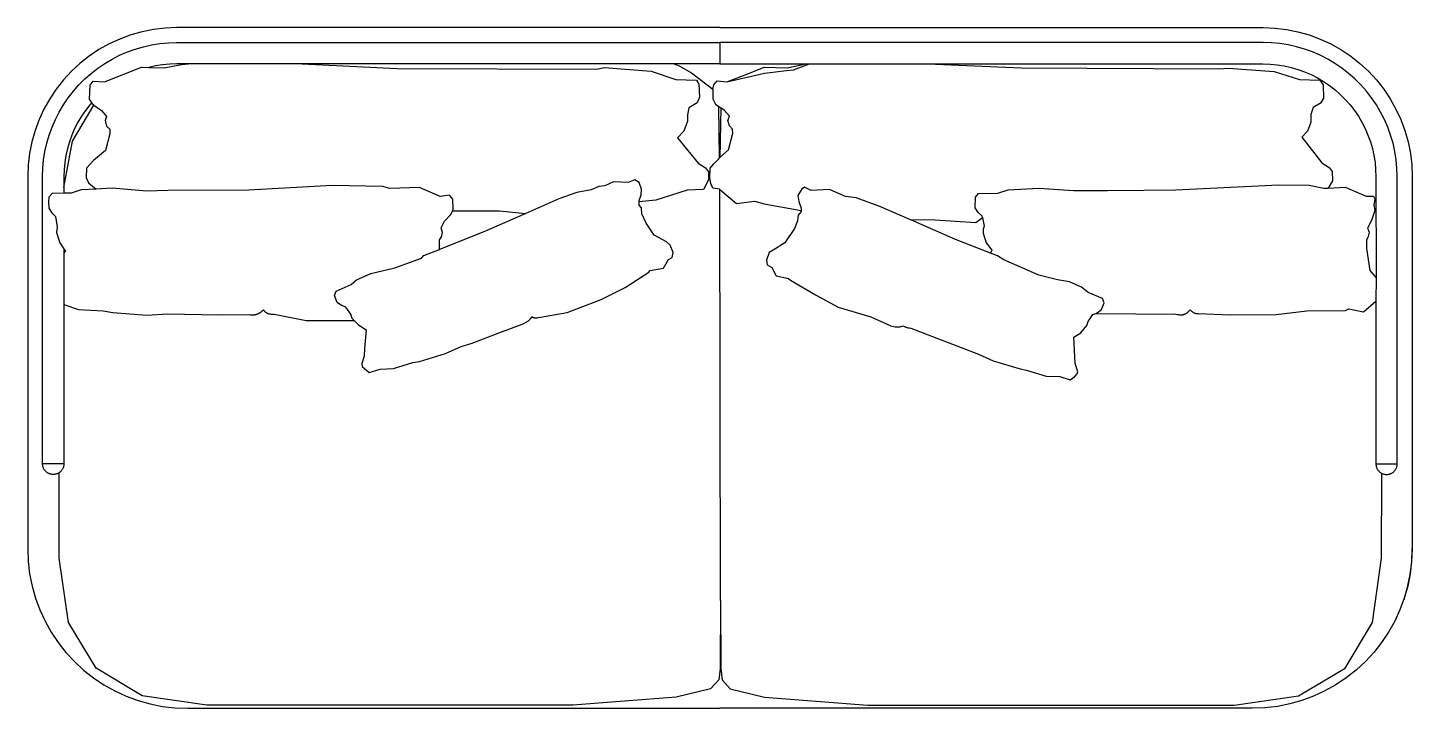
# Model space of a CAD drawing. Header units: inches. Extents: x 0 to 7318, y 0 to 812.
# Drawn here: x 0 to 1625, y 13 to 812 of the extents above; entities that cross this region are included whole.
import ezdxf

# ---------------------------------------------------------------- set-up
doc = ezdxf.new("R2010")
doc.units = ezdxf.units.IN
doc.header["$MEASUREMENT"] = 0

# ---------------------------------------------------------------- blocks, each defined once
blk = doc.blocks.new('SC2_TOP')
at = {"color": 7}
for points in [[(108, 799.1, 0), (95.6, 793.4, 0)], [(120.9, 803.9, 0), (108, 799.1, 0)], [(134.2, 807.6, 0), (120.9, 803.9, 0)], [(147.6, 810.3, 0), (134.2, 807.6, 0)], [(161.3, 811.9, 0), (147.6, 810.3, 0)], [(175, 812.5, 0), (161.3, 811.9, 0)], [(812.5, 812.5, 0), (175, 812.5, 0)], [(812.5, 812.5, 0), (1450, 812.5, 0)], [(1450, 812.5, 0), (1463.7, 811.9, 0)], [(1463.7, 811.9, 0), (1477.4, 810.3, 0)], [(1477.4, 810.3, 0), (1490.9, 807.6, 0)], [(1490.9, 807.6, 0), (1504.1, 803.9, 0)], [(1504.1, 803.9, 0), (1517, 799.1, 0)], [(1517, 799.1, 0), (1529.5, 793.4, 0)], [(83.6, 786.7, 0), (72.1, 779, 0)], [(95.6, 793.4, 0), (83.6, 786.7, 0)], [(107.9, 780, 0), (117, 783.9, 0)], [(117, 783.9, 0), (126.3, 787.3, 0)], [(126.3, 787.3, 0), (135.8, 790, 0)], [(135.8, 790, 0), (145.5, 792.2, 0)], [(145.5, 792.2, 0), (155.3, 793.7, 0)], [(155.3, 793.7, 0), (165.1, 794.7, 0)], [(165.1, 794.7, 0), (174.8, 795, 0)], [(174.8, 795, 0), (812.5, 795, 0)], [(812.5, 795, 0), (812.5, 770, 0)], [(1450.2, 795, 0), (812.5, 795, 0)], [(812.5, 795, 0), (812.5, 770, 0)], [(1459.9, 794.7, 0), (1450.2, 795, 0)], [(1469.7, 793.7, 0), (1459.9, 794.7, 0)], [(1479.5, 792.2, 0), (1469.7, 793.7, 0)], [(1489.2, 790, 0), (1479.5, 792.2, 0)], [(1498.7, 787.3, 0), (1489.2, 790, 0)], [(1508, 783.9, 0), (1498.7, 787.3, 0)], [(1517.1, 780, 0), (1508, 783.9, 0)], [(1529.5, 793.4, 0), (1541.4, 786.7, 0)], [(1541.4, 786.7, 0), (1552.9, 779, 0)], [(61.4, 770.5, 0), (51.3, 761.2, 0)], [(72.1, 779, 0), (61.4, 770.5, 0)], [(74.6, 758.8, 0), (82.4, 764.9, 0)], [(82.4, 764.9, 0), (90.6, 770.5, 0)], [(90, 749, 0), (133.4, 766, 0), (142.2, 765.8, 0), (160, 765.3, 0), (180.6, 769.2, 0), (188.3, 770, 0)], [(90.6, 770.5, 0), (99.1, 775.5, 0)], [(99.1, 775.5, 0), (107.9, 780, 0)], [(150.2, 767.6, 0), (142.2, 765.8, 0)], [(158.4, 768.9, 0), (150.2, 767.6, 0)], [(166.7, 769.7, 0), (158.4, 768.9, 0)], [(175.2, 770, 0), (166.7, 769.7, 0)], [(812.5, 770, 0), (758.3, 769.9, 0), (322.3, 769.9, 0), (188.3, 770, 0), (175.2, 770, 0)], [(322.3, 769.9, 0), (433.8, 764.5, 0), (668.2, 763.6, 0), (676.6, 765.5, 0), (731.7, 761.2, 0), (760.9, 751.6, 0), (785.1, 750.7, 0), (787.9, 745.9, 0), (788.6, 730.9, 0), (785.8, 724.3, 0), (775.9, 718.4, 0), (774.3, 710.2, 0), (774.5, 702.7, 0), (770, 690.7, 0), (762.7, 682.9, 0), (787, 653.2, 0), (795.4, 647.8, 0), (799.2, 642.9, 0), (799.1, 633.5, 0), (793.4, 622.5, 0), (774, 621.6, 0), (737.1, 609.7, 0), (717.6, 607.8, 0)], [(758.3, 769.9, 0), (764.6, 767.8, 0), (779.2, 759.5, 0), (804.3, 740.3, 0), (805.5, 745.4, 0), (809.3, 750.1, 0), (820.8, 749, 0), (845.3, 758.3, 0), (864.3, 766, 0), (891.5, 765.3, 0), (913.4, 769.9, 0)], [(812.5, 770, 0), (913.4, 769.9, 0), (917.8, 769.9, 0), (1056.4, 770, 0), (1449.8, 770, 0)], [(820.8, 749, 0), (864.7, 759, 0), (890.8, 762, 0), (899, 762.9, 0), (917.8, 769.9, 0)], [(1056.4, 770, 0), (1166.1, 765.1, 0), (1398.8, 763.9, 0), (1408.9, 764.9, 0), (1463.1, 760.9, 0), (1492.9, 751.5, 0), (1516.8, 750.8, 0), (1520.5, 745.4, 0), (1520.8, 729.6, 0), (1517.6, 723.7, 0), (1508.7, 718.8, 0), (1506, 710.4, 0), (1506.2, 701.5, 0), (1502.3, 691, 0), (1495.4, 683.8, 0), (1519.1, 653.8, 0), (1527.7, 648.3, 0), (1531.1, 643.4, 0), (1531.6, 632.6, 0), (1529.2, 628.4, 0), (1526.4, 623.7, 0), (1546.4, 624.9, 0), (1571, 614.6, 0), (1579.6, 614.3, 0), (1581.4, 611.4, 0), (1580.1, 604, 0), (1581.4, 597.8, 0), (1577.2, 585.8, 0), (1572.5, 576.9, 0), (1574.7, 572, 0), (1573.2, 566.1, 0), (1571.3, 563.1, 0), (1571.3, 552.8, 0), (1575.2, 527.1, 0), (1582.8, 518.7, 0)], [(1449.8, 770, 0), (1458.3, 769.7, 0)], [(1458.3, 769.7, 0), (1466.6, 768.9, 0)], [(1466.6, 768.9, 0), (1474.8, 767.6, 0)], [(1474.8, 767.6, 0), (1483, 765.8, 0)], [(1483, 765.8, 0), (1490.9, 763.5, 0)], [(1525.9, 775.5, 0), (1517.1, 780, 0)], [(1534.4, 770.5, 0), (1525.9, 775.5, 0)], [(1542.6, 764.9, 0), (1534.4, 770.5, 0)], [(1550.4, 758.8, 0), (1542.6, 764.9, 0)], [(1552.9, 779, 0), (1563.7, 770.5, 0)], [(1563.7, 770.5, 0), (1573.7, 761.2, 0)], [(41.9, 751.1, 0), (33.4, 740.3, 0)], [(51.3, 761.2, 0), (41.9, 751.1, 0)], [(42.4, 624.8, 0), (52.5, 679.1, 0), (77.7, 721.5, 0), (76.2, 722.6, 0), (75.1, 724.4, 0), (72.7, 728.5, 0), (73.4, 745.1, 0), (77, 749.6, 0), (90, 748.9, 0)], [(60.2, 745.3, 0), (67.2, 752.3, 0)], [(67.2, 752.3, 0), (74.6, 758.8, 0)], [(1490.9, 763.5, 0), (1498.8, 760.7, 0)], [(1498.8, 760.7, 0), (1506.4, 757.4, 0)], [(1506.4, 757.4, 0), (1513.8, 753.6, 0)], [(1513.8, 753.6, 0), (1521, 749.3, 0)], [(1521, 749.3, 0), (1527.9, 744.7, 0)], [(1557.8, 752.3, 0), (1550.4, 758.8, 0)], [(1564.8, 745.3, 0), (1557.8, 752.3, 0)], [(1573.7, 761.2, 0), (1583.1, 751.1, 0)], [(1583.1, 751.1, 0), (1591.6, 740.3, 0)], [(33.4, 740.3, 0), (25.8, 728.9, 0)], [(47.6, 730, 0), (53.6, 737.9, 0)], [(53.6, 737.9, 0), (60.2, 745.3, 0)], [(804.3, 740.3, 0), (804.1, 728.7, 0), (807.3, 722.7, 0), (811.1, 719.8, 0)], [(1527.9, 744.7, 0), (1534.5, 739.6, 0)], [(1534.5, 739.6, 0), (1540.7, 734.1, 0)], [(1540.7, 734.1, 0), (1546.6, 728.2, 0)], [(1571.4, 737.9, 0), (1564.8, 745.3, 0)], [(1577.4, 730, 0), (1571.4, 737.9, 0)], [(1591.6, 740.3, 0), (1599.2, 728.9, 0)], [(19.1, 716.9, 0), (13.3, 704.4, 0)], [(25.8, 728.9, 0), (19.1, 716.9, 0)], [(77.7, 721.5, 0), (86.6, 715.3, 0), (92.7, 708.2, 0), (91, 703.3, 0), (92.4, 696.8, 0), (96.3, 693.3, 0), (96.4, 687.9, 0), (91.2, 668.3, 0), (77.3, 656.2, 0), (69.1, 647.2, 0), (68.5, 636.3, 0), (71.2, 630, 0), (80.2, 622.6, 0), (62.7, 621.9, 0), (50.9, 618.2, 0), (42.5, 617.9, 0), (28.6, 617.5, 0), (24.7, 613.3, 0), (24.6, 607.8, 0), (24.9, 600.2, 0), (27.9, 595.3, 0), (32.6, 590.4, 0), (34.6, 578.5, 0), (34, 571.9, 0), (37.7, 559.5, 0), (42.5, 552.5, 0)], [(37, 713.3, 0), (42, 721.9, 0)], [(42, 721.9, 0), (47.6, 730, 0)], [(67.8, 715.3, 0), (63.1, 708.5, 0)], [(72.9, 721.9, 0), (67.8, 715.3, 0)], [(75.1, 724.4, 0), (72.9, 721.9, 0)], [(813.1, 139.3, 0), (812.6, 622.2, 0), (812.1, 622.8, 0), (804.1, 623.7, 0), (801.8, 629.3, 0), (800.6, 636.1, 0), (801.1, 647.2, 0), (805.4, 652.3, 0), (811, 658, 0), (812.1, 659.5, 0), (811.1, 719.8, 0), (813.4, 718.4, 0), (812.6, 660, 0), (812.1, 659.5, 0)], [(812.6, 660, 0), (822.5, 668.8, 0), (827.5, 688.7, 0), (827.4, 693.2, 0), (823.6, 697, 0), (821.9, 703.3, 0), (823.8, 708.4, 0), (817.5, 715.5, 0), (813.4, 718.4, 0)], [(1546.6, 728.2, 0), (1552.1, 721.9, 0)], [(1552.1, 721.9, 0), (1557.2, 715.3, 0)], [(1557.2, 715.3, 0), (1561.9, 708.5, 0)], [(1583, 721.9, 0), (1577.4, 730, 0)], [(1588, 713.3, 0), (1583, 721.9, 0)], [(1599.2, 728.9, 0), (1605.9, 716.9, 0)], [(1605.9, 716.9, 0), (1611.7, 704.4, 0)], [(13.3, 704.4, 0), (8.6, 691.5, 0)], [(28.6, 695.5, 0), (32.5, 704.5, 0)], [(32.5, 704.5, 0), (37, 713.3, 0)], [(58.9, 701.3, 0), (55.1, 693.9, 0)], [(63.1, 708.5, 0), (58.9, 701.3, 0)], [(1561.9, 708.5, 0), (1566.1, 701.3, 0)], [(1566.1, 701.3, 0), (1569.9, 693.9, 0)], [(1592.5, 704.5, 0), (1588, 713.3, 0)], [(1596.4, 695.5, 0), (1592.5, 704.5, 0)], [(1611.7, 704.4, 0), (1616.4, 691.5, 0)], [(8.6, 691.5, 0), (4.8, 678.3, 0)], [(22.4, 676.6, 0), (25.2, 686.1, 0)], [(25.2, 686.1, 0), (28.6, 695.5, 0)], [(51.8, 686.2, 0), (49, 678.4, 0)], [(55.1, 693.9, 0), (51.8, 686.2, 0)], [(1569.9, 693.9, 0), (1573.2, 686.2, 0)], [(1573.2, 686.2, 0), (1576, 678.4, 0)], [(1599.8, 686.1, 0), (1596.4, 695.5, 0)], [(1602.6, 676.6, 0), (1599.8, 686.1, 0)], [(1616.4, 691.5, 0), (1620.2, 678.3, 0)], [(4.8, 678.3, 0), (2.2, 664.8, 0)], [(18.7, 657.2, 0), (20.3, 667, 0)], [(20.3, 667, 0), (22.4, 676.6, 0)], [(46.7, 670.4, 0), (44.9, 662.3, 0)], [(49, 678.4, 0), (46.7, 670.4, 0)], [(1576, 678.4, 0), (1578.3, 670.4, 0)], [(1578.3, 670.4, 0), (1580.2, 662.3, 0)], [(1604.7, 667, 0), (1602.6, 676.6, 0)], [(1606.3, 657.2, 0), (1604.7, 667, 0)], [(1620.2, 678.3, 0), (1622.9, 664.8, 0)], [(0.5, 651.2, 0), (0, 637.5, 0)], [(2.2, 664.8, 0), (0.5, 651.2, 0)], [(17.8, 647.4, 0), (18.7, 657.2, 0)], [(43.6, 654.1, 0), (42.8, 645.8, 0)], [(44.9, 662.3, 0), (43.6, 654.1, 0)], [(1580.2, 662.3, 0), (1581.5, 654.1, 0)], [(1581.5, 654.1, 0), (1582.2, 645.8, 0)], [(1607.2, 647.4, 0), (1606.3, 657.2, 0)], [(1622.9, 664.8, 0), (1624.5, 651.2, 0)], [(1624.5, 651.2, 0), (1625, 637.5, 0)], [(0, 637.5, 0), (0, 200.1, 0)], [(17.5, 637.7, 0), (17.8, 647.4, 0)], [(17.5, 300, 0), (17.5, 637.7, 0)], [(42.8, 645.8, 0), (42.5, 637.3, 0)], [(42.5, 637.3, 0), (42.5, 617.9, 0)], [(1582.2, 645.8, 0), (1582.5, 637.3, 0)], [(1582.5, 637.3, 0), (1582.8, 518.7, 0), (1582.5, 491.2, 0), (1582.5, 300, 0)], [(1607.5, 637.7, 0), (1607.2, 647.4, 0)], [(1607.5, 300, 0), (1607.5, 637.7, 0)], [(1625, 637.5, 0), (1625, 200.1, 0)], [(42.6, 487.3, 0), (59.5, 481.2, 0), (88.7, 479.8, 0), (99.8, 477.9, 0), (139.7, 474.6, 0), (164.5, 476.3, 0), (223.5, 474.9, 0), (260, 475.3, 0), (261.7, 475.1, 0), (262.6, 475, 0), (263.4, 475, 0), (264.3, 474.9, 0), (265.2, 475, 0), (265.7, 475, 0), (266.2, 475.1, 0), (266.7, 475.2, 0), (267.2, 475.3, 0), (267.7, 475.4, 0), (268.2, 475.6, 0), (268.7, 475.7, 0), (269.2, 475.9, 0), (269.8, 476.2, 0), (270.3, 476.4, 0), (271.5, 477.1, 0), (272.7, 477.8, 0), (274, 478.7, 0), (275.3, 479.8, 0), (276.7, 481, 0), (277, 480.6, 0), (277.2, 480.2, 0), (277.5, 479.8, 0), (277.8, 479.4, 0), (278.1, 479.1, 0), (278.4, 478.8, 0), (278.8, 478.5, 0), (279.1, 478.2, 0), (279.5, 478, 0), (279.8, 477.7, 0), (280.2, 477.5, 0), (280.6, 477.3, 0), (281, 477.1, 0), (281.4, 477, 0), (281.8, 476.8, 0), (282.2, 476.7, 0), (283, 476.4, 0), (283.9, 476.2, 0), (284.7, 476.1, 0), (285.6, 476, 0), (289.3, 475.7, 0), (326.8, 468.3, 0), (383.3, 468.3, 0), (388.2, 463.3, 0), (397.4, 457.5, 0), (395.5, 435.3, 0), (394.8, 426.4, 0), (392.2, 417.7, 0), (392.5, 414.2, 0), (400.7, 407.3, 0), (413.9, 411.3, 0), (429.4, 411.8, 0), (452, 418.9, 0), (460, 420.3, 0), (490.3, 429.5, 0), (508.9, 437.7, 0), (521.9, 441.9, 0), (554.3, 454.2, 0), (581.6, 464.5, 0), (584.5, 465.9, 0), (585.9, 466.7, 0), (586.5, 467.2, 0), (587.2, 467.6, 0), (587.9, 468.1, 0), (588.5, 468.7, 0), (589.1, 469.3, 0), (589.7, 469.9, 0), (590.2, 470.6, 0), (590.8, 471.3, 0), (591.3, 472.1, 0), (591.7, 473, 0), (592, 472.8, 0), (592.3, 472.6, 0), (592.6, 472.5, 0), (592.8, 472.3, 0), (593.1, 472.2, 0), (593.4, 472.1, 0), (593.7, 472, 0), (594, 471.9, 0), (594.3, 471.8, 0), (594.6, 471.7, 0), (594.9, 471.7, 0), (595.2, 471.6, 0), (595.9, 471.6, 0), (596.5, 471.6, 0), (597.2, 471.6, 0), (597.9, 471.7, 0), (599.2, 471.8, 0), (602, 472.3, 0), (633.4, 477.9, 0), (673.2, 493.2, 0), (701.2, 507.1, 0), (729.2, 525, 0), (730.8, 527.1, 0), (746.3, 529.7, 0), (752.2, 540.1, 0), (756.4, 542.4, 0), (757.6, 548.3, 0), (754.1, 557, 0), (749.9, 560.8, 0), (735.5, 568.8, 0), (726.1, 582.9, 0), (720.9, 593.9, 0), (720.4, 600.8, 0), (717.6, 604.1, 0), (717.6, 607.8, 0), (717.6, 609.2, 0), (720, 616.1, 0), (720.4, 622.9, 0), (717.6, 630.6, 0), (712.7, 633.7, 0), (704.9, 630.4, 0), (687.5, 631.3, 0), (677.6, 626.6, 0), (670.3, 625.7, 0), (661.2, 621.9, 0), (644.7, 618.9, 0), (623.5, 611.3, 0), (584.7, 594.2, 0), (535.3, 572.5, 0), (483.2, 552, 0), (483.3, 563.1, 0), (485.9, 566.6, 0), (487, 571.6, 0), (485.4, 577.2, 0), (489.4, 585.2, 0), (496.7, 592.8, 0), (498.7, 597.1, 0), (499.5, 598.9, 0), (499, 611.1, 0), (495.3, 615.6, 0), (484.2, 614.2, 0), (460, 624.8, 0), (425.2, 623.6, 0), (416.7, 625.7, 0), (357.2, 626.9, 0), (259.5, 621.5, 0), (164.5, 621, 0), (139.3, 620.3, 0), (99, 623.8, 0), (80.2, 622.6, 0)], [(812.6, 622.2, 0), (832.1, 605.9, 0), (853.1, 608.6, 0), (864.4, 605.4, 0), (907.8, 597.7, 0), (907.7, 596.3, 0), (904.4, 592.2, 0), (903.7, 585.5, 0), (899.9, 576.4, 0), (888.8, 559.8, 0), (874.9, 551.2, 0), (870.4, 548.1, 0), (867.2, 539.3, 0), (868, 533.9, 0), (873.6, 530.5, 0), (878.4, 520.8, 0), (893, 517.8, 0), (895.5, 515.9, 0), (924.8, 498.4, 0), (951.2, 484.2, 0), (989.7, 472.6, 0), (1013.1, 462, 0), (1016.5, 461.3, 0), (1018.3, 461, 0), (1019.1, 460.9, 0), (1020, 460.8, 0), (1020.9, 460.8, 0), (1021.8, 460.8, 0), (1022.8, 460.9, 0), (1023.7, 461, 0), (1024.7, 461.2, 0), (1025.6, 461.5, 0), (1026.6, 461.8, 0), (1027.6, 462.2, 0), (1028.3, 461.8, 0), (1028.9, 461.5, 0), (1029.5, 461.2, 0), (1030.1, 460.9, 0), (1030.7, 460.6, 0), (1031.3, 460.4, 0), (1032.4, 460.1, 0), (1033.5, 459.8, 0), (1034.6, 459.6, 0), (1036.7, 459.3, 0), (1116, 429, 0), (1133.3, 421.1, 0), (1165.1, 411.7, 0), (1172.4, 410, 0), (1195.6, 403, 0), (1211.5, 402.7, 0), (1223.6, 398.5, 0), (1229.1, 402.5, 0), (1231.7, 405.9, 0), (1232.6, 408.1, 0), (1229.6, 417.8, 0), (1227.8, 448.7, 0), (1236, 453.9, 0), (1243, 462.5, 0), (1244.6, 467.3, 0), (1250.4, 475.3, 0), (1253.7, 476.6, 0), (1347.6, 475.8, 0), (1349.7, 475.4, 0), (1350.7, 475.3, 0), (1351.8, 475.1, 0), (1352.8, 475.1, 0), (1353.9, 475, 0), (1354.4, 475.1, 0), (1354.9, 475.1, 0), (1355.4, 475.2, 0), (1355.9, 475.3, 0), (1356.5, 475.4, 0), (1357, 475.5, 0), (1357.5, 475.7, 0), (1358.1, 475.9, 0), (1358.6, 476.1, 0), (1359.1, 476.4, 0), (1359.6, 476.7, 0), (1360.2, 477, 0), (1360.7, 477.4, 0), (1361.2, 477.8, 0), (1361.8, 478.2, 0), (1362.3, 478.7, 0), (1362.8, 479.3, 0), (1363.4, 479.8, 0), (1363.9, 480.5, 0), (1364.5, 481.1, 0), (1365.3, 480.3, 0), (1366.1, 479.5, 0), (1366.8, 478.9, 0), (1367.6, 478.3, 0), (1368.2, 477.9, 0), (1368.6, 477.7, 0), (1368.9, 477.5, 0), (1369.2, 477.3, 0), (1369.5, 477.2, 0), (1369.8, 477.1, 0), (1370.1, 476.9, 0), (1370.4, 476.9, 0), (1370.7, 476.8, 0), (1370.9, 476.7, 0), (1371.2, 476.7, 0), (1371.5, 476.6, 0), (1371.7, 476.6, 0), (1372.3, 476.6, 0), (1372.8, 476.6, 0), (1373.3, 476.6, 0), (1374.2, 476.7, 0), (1411.3, 475, 0), (1465.3, 475.5, 0), (1501.6, 479.9, 0), (1546.9, 480.3, 0), (1550.9, 482, 0), (1568.1, 478.6, 0), (1582.5, 491.2, 0)], [(1253.7, 476.6, 0), (1255.4, 477.3, 0), (1260.4, 481.3, 0), (1263.6, 489.2, 0), (1261.5, 494.4, 0), (1244.6, 501.2, 0), (1236.9, 507.6, 0), (1223, 513.8, 0), (1208.6, 516.2, 0), (1186.7, 521.5, 0), (1145.6, 539.8, 0), (1138.3, 544.4, 0), (1130, 547.6, 0), (1089, 563.5, 0), (1040.1, 585.2, 0), (1035.3, 587, 0), (1000.4, 602.2, 0), (972.4, 612.4, 0), (959.9, 614.2, 0), (941.3, 622.2, 0), (919.6, 621.1, 0), (911.8, 624.9, 0), (908.2, 622.4, 0), (903.8, 615.2, 0), (905.2, 608.3, 0), (907.7, 600.4, 0), (907.8, 597.7, 0)], [(1120.6, 589.3, 0), (1120.2, 590.8, 0), (1115.7, 595.2, 0), (1112.1, 600.7, 0), (1112.5, 613.3, 0), (1116.2, 617.5, 0), (1138.6, 618, 0), (1150.7, 622.1, 0), (1186.7, 623.7, 0), (1227.5, 621.1, 0), (1267.4, 621, 0), (1310, 621.6, 0), (1347.7, 621.8, 0), (1468.4, 627.7, 0), (1504.1, 627.4, 0), (1521.4, 623.7, 0), (1526.4, 623.7, 0)], [(498.7, 597.1, 0), (553.6, 597.1, 0), (584.7, 594.2, 0)], [(1035.3, 587, 0), (1065, 586.7, 0), (1112.9, 583.6, 0), (1120.6, 589.3, 0), (1122.5, 579.2, 0), (1121.4, 575.9, 0), (1121.4, 570.9, 0), (1125.1, 559.7, 0), (1131.8, 550.9, 0), (1130, 547.6, 0)], [(42.5, 552.5, 0), (42.5, 547.4, 0), (42.6, 487.3, 0), (42.5, 300, 0)], [(42.5, 552.5, 0), (44.4, 550.7, 0), (42.5, 547.4, 0)], [(383.3, 468.2, 0), (380.7, 470.7, 0), (379.2, 475.9, 0), (373.4, 483.9, 0), (368.2, 486.2, 0), (363.2, 489.7, 0), (360, 497.9, 0), (361.9, 502.9, 0), (379.7, 510.5, 0), (386, 516.3, 0), (402.8, 523.7, 0), (430.9, 530.3, 0), (462.4, 541.8, 0), (465, 544.9, 0), (483.2, 552, 0)], [(42.5, 300, 0), (17.5, 300, 0)], [(17.5, 299.2, 0), (17.5, 300, 0)], [(17.6, 298.4, 0), (17.5, 299.2, 0)], [(17.7, 297.6, 0), (17.6, 298.4, 0)], [(17.9, 296.9, 0), (17.7, 297.6, 0)], [(18.1, 296.1, 0), (17.9, 296.9, 0)], [(18.4, 295.4, 0), (18.1, 296.1, 0)], [(18.7, 294.6, 0), (18.4, 295.4, 0)], [(19.1, 293.9, 0), (18.7, 294.6, 0)], [(19.5, 293.3, 0), (19.1, 293.9, 0)], [(19.9, 292.6, 0), (19.5, 293.3, 0)], [(20.4, 292, 0), (19.9, 292.6, 0)], [(40.1, 292.6, 0), (39.6, 292, 0)], [(40.6, 293.3, 0), (40.1, 292.6, 0)], [(41, 293.9, 0), (40.6, 293.3, 0)], [(41.3, 294.6, 0), (41, 293.9, 0)], [(41.6, 295.4, 0), (41.3, 294.6, 0)], [(41.9, 296.1, 0), (41.6, 295.4, 0)], [(42.1, 296.9, 0), (41.9, 296.1, 0)], [(42.3, 297.6, 0), (42.1, 296.9, 0)], [(42.4, 298.4, 0), (42.3, 297.6, 0)], [(42.5, 299.2, 0), (42.4, 298.4, 0)], [(42.5, 300, 0), (42.5, 299.2, 0)], [(1582.5, 300, 0), (1607.5, 300, 0)], [(1582.5, 300, 0), (1582.5, 299.2, 0)], [(1582.5, 299.2, 0), (1582.6, 298.4, 0)], [(1582.6, 298.4, 0), (1582.7, 297.6, 0)], [(1582.7, 297.6, 0), (1582.9, 296.9, 0)], [(1582.9, 296.9, 0), (1583.1, 296.1, 0)], [(1583.1, 296.1, 0), (1583.4, 295.4, 0)], [(1583.4, 295.4, 0), (1583.7, 294.6, 0)], [(1583.7, 294.6, 0), (1584.1, 293.9, 0)], [(1584.1, 293.9, 0), (1584.5, 293.3, 0)], [(1584.5, 293.3, 0), (1584.9, 292.6, 0)], [(1584.9, 292.6, 0), (1585.4, 292, 0)], [(1604.6, 292, 0), (1605.1, 292.6, 0)], [(1605.1, 292.6, 0), (1605.6, 293.3, 0)], [(1605.6, 293.3, 0), (1606, 293.9, 0)], [(1606, 293.9, 0), (1606.3, 294.6, 0)], [(1606.3, 294.6, 0), (1606.6, 295.4, 0)], [(1606.6, 295.4, 0), (1606.9, 296.1, 0)], [(1606.9, 296.1, 0), (1607.1, 296.9, 0)], [(1607.1, 296.9, 0), (1607.3, 297.6, 0)], [(1607.3, 297.6, 0), (1607.4, 298.4, 0)], [(1607.4, 298.4, 0), (1607.5, 299.2, 0)], [(1607.5, 299.2, 0), (1607.5, 300, 0)], [(20.9, 291.4, 0), (20.4, 292, 0)], [(21.4, 290.9, 0), (20.9, 291.4, 0)], [(22, 290.3, 0), (21.4, 290.9, 0)], [(22.7, 289.9, 0), (22, 290.3, 0)], [(23.3, 289.4, 0), (22.7, 289.9, 0)], [(24, 289, 0), (23.3, 289.4, 0)], [(24.7, 288.7, 0), (24, 289, 0)], [(25.4, 288.3, 0), (24.7, 288.7, 0)], [(26.1, 288.1, 0), (25.4, 288.3, 0)], [(26.9, 287.9, 0), (26.1, 288.1, 0)], [(27.7, 287.7, 0), (26.9, 287.9, 0)], [(28.4, 287.6, 0), (27.7, 287.7, 0)], [(29.2, 287.5, 0), (28.4, 287.6, 0)], [(30, 287.5, 0), (29.2, 287.5, 0)], [(30.8, 287.5, 0), (30, 287.5, 0)], [(31.6, 287.6, 0), (30.8, 287.5, 0)], [(32.3, 287.7, 0), (31.6, 287.6, 0)], [(33.1, 287.9, 0), (32.3, 287.7, 0)], [(33.9, 288.1, 0), (33.1, 287.9, 0)], [(34.6, 288.3, 0), (33.9, 288.1, 0)], [(35.3, 288.7, 0), (34.6, 288.3, 0)], [(36, 289, 0), (35.3, 288.7, 0)], [(37, 289.6, 0), (36, 289, 0)], [(37.4, 289.9, 0), (37, 289.6, 0)], [(813.1, 139.3, 0), (812.7, 59.4, 0), (811.1, 46.1, 0), (801.6, 35.5, 0), (761.1, 25.9, 0), (639.7, 16.5, 0), (210.1, 16.3, 0), (134.4, 27.3, 0), (80.3, 59.8, 0), (47.9, 113.7, 0), (37.1, 189.3, 0), (37, 289.6, 0)], [(38, 290.3, 0), (37.4, 289.9, 0)], [(38.6, 290.9, 0), (38, 290.3, 0)], [(39.1, 291.4, 0), (38.6, 290.9, 0)], [(39.6, 292, 0), (39.1, 291.4, 0)], [(813.1, 139.3, 0), (813.5, 59.4, 0), (815.1, 46.2, 0), (824.7, 35.5, 0), (865, 25.9, 0), (986.3, 16.3, 0), (1416.2, 16.4, 0), (1491.8, 27.2, 0), (1546.5, 59.7, 0), (1578.4, 113.7, 0), (1588.9, 189.3, 0), (1589.6, 288.7, 0)], [(1585.4, 292, 0), (1585.9, 291.4, 0)], [(1585.9, 291.4, 0), (1586.4, 290.9, 0)], [(1586.4, 290.9, 0), (1587, 290.3, 0)], [(1587, 290.3, 0), (1587.7, 289.9, 0)], [(1587.7, 289.9, 0), (1588.3, 289.4, 0)], [(1588.3, 289.4, 0), (1589, 289, 0)], [(1589, 289, 0), (1589.6, 288.7, 0)], [(1589.6, 288.7, 0), (1590.4, 288.3, 0)], [(1590.4, 288.3, 0), (1591.1, 288.1, 0)], [(1591.1, 288.1, 0), (1591.9, 287.9, 0)], [(1591.9, 287.9, 0), (1592.7, 287.7, 0)], [(1592.7, 287.7, 0), (1593.4, 287.6, 0)], [(1593.4, 287.6, 0), (1594.2, 287.5, 0)], [(1594.2, 287.5, 0), (1595, 287.5, 0)], [(1595, 287.5, 0), (1595.8, 287.5, 0)], [(1595.8, 287.5, 0), (1596.6, 287.6, 0)], [(1596.6, 287.6, 0), (1597.3, 287.7, 0)], [(1597.3, 287.7, 0), (1598.1, 287.9, 0)], [(1598.1, 287.9, 0), (1598.9, 288.1, 0)], [(1598.9, 288.1, 0), (1599.6, 288.3, 0)], [(1599.6, 288.3, 0), (1600.3, 288.7, 0)], [(1600.3, 288.7, 0), (1601, 289, 0)], [(1601, 289, 0), (1601.7, 289.4, 0)], [(1601.7, 289.4, 0), (1602.4, 289.9, 0)], [(1602.4, 289.9, 0), (1603, 290.3, 0)], [(1603, 290.3, 0), (1603.6, 290.9, 0)], [(1603.6, 290.9, 0), (1604.1, 291.4, 0)], [(1604.1, 291.4, 0), (1604.6, 292, 0)], [(0, 200.1, 0), (0.6, 185.4, 0)], [(1625, 200.1, 0), (1624.4, 185.4, 0)], [(1624.6, 185, 0), (1625.2, 200.1, 0)], [(0.6, 185.4, 0), (2.3, 170.8, 0)], [(1624.4, 185.4, 0), (1622.7, 170.8, 0)], [(1622.8, 170, 0), (1624.6, 185, 0)], [(2.3, 170.8, 0), (5.2, 156.4, 0)], [(1619.7, 155.2, 0), (1622.8, 170, 0)], [(1622.7, 170.8, 0), (1619.8, 156.4, 0)], [(5.2, 156.4, 0), (9.2, 142.2, 0)], [(1615.5, 140.6, 0), (1619.7, 155.2, 0)], [(1619.8, 156.4, 0), (1615.8, 142.2, 0)], [(9.2, 142.2, 0), (14.3, 128.4, 0)], [(1615.8, 142.2, 0), (1610.7, 128.4, 0)], [(14.3, 128.4, 0), (20.4, 115, 0)], [(20.4, 115, 0), (27.6, 102.2, 0)], [(1604.6, 115, 0), (1597.4, 102.2, 0)], [(1610.7, 128.4, 0), (1604.6, 115, 0)], [(27.6, 102.2, 0), (35.8, 90, 0)], [(1597.4, 102.2, 0), (1589.2, 90, 0)], [(35.8, 90, 0), (44.9, 78.4, 0)], [(1589.2, 90, 0), (1580.1, 78.4, 0)], [(44.9, 78.4, 0), (54.9, 67.6, 0)], [(54.9, 67.6, 0), (65.7, 57.6, 0)], [(1570.1, 67.6, 0), (1559.3, 57.6, 0)], [(1580.1, 78.4, 0), (1570.1, 67.6, 0)], [(65.7, 57.6, 0), (77.3, 48.5, 0)], [(1559.3, 57.6, 0), (1547.7, 48.5, 0)], [(77.3, 48.5, 0), (89.5, 40.3, 0)], [(89.5, 40.3, 0), (102.4, 33.1, 0)], [(102.4, 33.1, 0), (115.7, 27, 0)], [(1522.7, 33.1, 0), (1509.3, 27, 0)], [(1535.5, 40.3, 0), (1522.7, 33.1, 0)], [(1547.7, 48.5, 0), (1535.5, 40.3, 0)], [(115.7, 27, 0), (129.5, 21.9, 0)], [(129.5, 21.9, 0), (143.7, 17.9, 0)], [(143.7, 17.9, 0), (158.1, 15, 0)], [(1481.3, 17.9, 0), (1466.9, 15, 0)], [(1495.5, 21.9, 0), (1481.3, 17.9, 0)], [(1509.3, 27, 0), (1495.5, 21.9, 0)], [(158.1, 15, 0), (172.8, 13.3, 0)], [(172.8, 13.3, 0), (187.5, 12.7, 0)], [(187.5, 12.7, 0), (812.5, 12.7, 0)], [(1437.5, 12.7, 0), (812.5, 12.7, 0)], [(1452.3, 13.3, 0), (1437.5, 12.7, 0)], [(1466.9, 15, 0), (1452.3, 13.3, 0)]]:
    blk.add_polyline3d(points, dxfattribs=at)

msp = doc.modelspace()

# ---------------------------------------------------------------- block references
msp.add_blockref('SC2_TOP', (0, 0))

doc.saveas('drawing.dxf')
